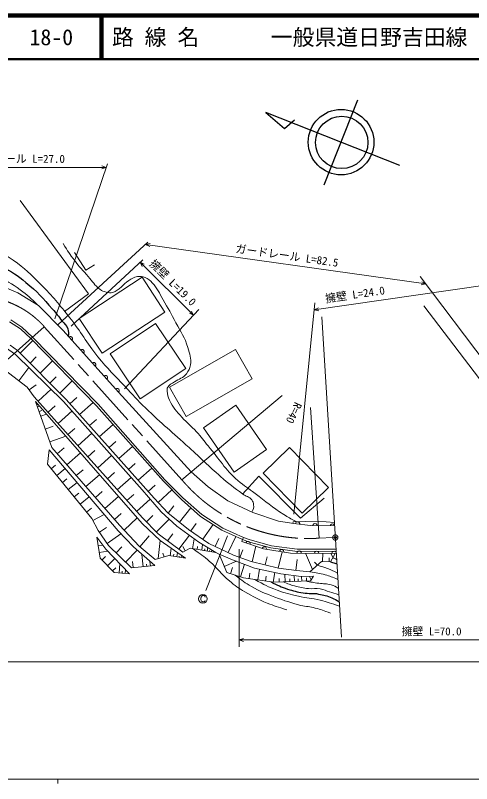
# Model space of a CAD drawing. Units: millimetres, scale not verified. Extents: x 40000 to 680000, y 20000 to 380000.
# Drawn here: x 158282 to 262699, y 204000 to 380000 of the extents above; entities that cross this region are included whole.
import ezdxf
from ezdxf.enums import TextEntityAlignment as Align

# ---------------------------------------------------------------- set-up
doc = ezdxf.new("R2010")
doc.units = ezdxf.units.MM
doc.header["$LTSCALE"] = 1000
doc.header["$PDMODE"] = 32
doc.header["$PDSIZE"] = 500
doc.linetypes.add('CHAIN', pattern=[18.5, 12, -1.5, 3.5, -1.5])
for name, color, linetype, lineweight in [('M-BGD', 7, 'Continuous', 13), ('M-BMK', 2, 'CHAIN', 13), ('M-STR-HTXT', 7, 'Continuous', 13), ('M-STR-STRC', 7, 'Continuous', 13), ('M-TTL', 2, 'Continuous', 140), ('M-TTL-BAND', 7, 'Continuous', 13), ('M-TTL-LINE', 7, 'Continuous', 50)]:
    doc.layers.add(name, color=color, linetype=linetype, lineweight=lineweight)
doc.layers.add('M-OTRS', color=6, linetype='Continuous')
doc.layers.add('M-TTL-TXT', color=7, linetype='Continuous')
doc.styles.add('ＭＳ ゴシック', font='')
doc.styles.get('ＭＳ ゴシック').set_extended_font_data('MS Gothic')

msp = doc.modelspace()

# ---------------------------------------------------------------- linework, layer by layer
at = {"layer": 'M-BGD'}
for p, q in [((171826, 325667), (174436, 321611)), ((174436, 321611), (176378, 322861)), ((151633, 319485), (158851, 316431)), ((158851, 316431), (163571, 313531)), ((163571, 313531), (169197, 307786)), ((159433, 308205), (156965, 309780)), ((161855, 305959), (159433, 308205)), ((181898, 293696), (169197, 307786)), ((159352, 302641), (162271, 305532)), ((176867, 290561), (161855, 305959)), ((157051, 304469), (158780, 303219)), ((158780, 303219), (169886, 292005)), ((161636, 300335), (163077, 301763)), ((159052, 296302), (161351, 299324)), ((163920, 298029), (166803, 300884)), ((160946, 294861), (155679, 298867)), ((166175, 295752), (167599, 297161)), ((168431, 293474), (171278, 296294)), ((162615, 292599), (160946, 294861)), ((161451, 294177), (163075, 295375)), ((163460, 291653), (166471, 294342)), ((187357, 264890), (162615, 292599)), ((170747, 291040), (172315, 292438)), ((181898, 293696), (198510, 275396)), ((162875, 291523), (166621, 280988)), ((162979, 291229), (163096, 291271)), ((163147, 290758), (163392, 290845)), ((163315, 290287), (163804, 290461)), ((165753, 289085), (167357, 290518)), ((169886, 292005), (190065, 269378)), ((172984, 288531), (176119, 291328)), ((192147, 273285), (176867, 290561)), ((163695, 289218), (164363, 289455)), ((168045, 286517), (171255, 289383)), ((164075, 288148), (165412, 288624)), ((175234, 286008), (176811, 287414)), ((165114, 285228), (166939, 285877)), ((170322, 283968), (171915, 285391)), ((177484, 283485), (180638, 286298)), ((166152, 282308), (169802, 283606)), ((172598, 281418), (175785, 284264)), ((179719, 280979), (181286, 282376)), ((165657, 277168), (166028, 280506)), ((166621, 280988), (182089, 263221)), ((167872, 279552), (169429, 280909)), ((174858, 278887), (176440, 280300)), ((181955, 278472), (185088, 281266)), ((170041, 277060), (173157, 279772)), ((177118, 276356), (180282, 279181)), ((175784, 264704), (165657, 277168)), ((166485, 276148), (167461, 276941)), ((184175, 275982), (185732, 277370)), ((167754, 274587), (169705, 276173)), ((172220, 274557), (173784, 275919)), ((174399, 272055), (177527, 274778)), ((179362, 273843), (180933, 275245)), ((186396, 273491), (189509, 276267)), ((198510, 275396), (202425, 271987)), ((169067, 272971), (170078, 273791)), ((170381, 271354), (172401, 272996)), ((181606, 271330), (184748, 274135)), ((196270, 269084), (192147, 273285)), ((188667, 270945), (190259, 272364)), ((190955, 268414), (194089, 271306)), ((202425, 271987), (206867, 268772)), ((171741, 269680), (172787, 270530)), ((173100, 268007), (175193, 269706)), ((176586, 269542), (178156, 270909)), ((178773, 267030), (181914, 269764)), ((183819, 268852), (185367, 270235)), ((190065, 269378), (193180, 266003)), ((186031, 266374), (189129, 269140)), ((193223, 265969), (194514, 267606)), ((200628, 265224), (196270, 269084)), ((206867, 268772), (212654, 266083)), ((174589, 266174), (175735, 267105)), ((180940, 264541), (182496, 265895)), ((193180, 266003), (197928, 262256)), ((195841, 263903), (198424, 267176)), ((212654, 266083), (218500, 264134)), ((177230, 261996), (175784, 264704)), ((176004, 264292), (178607, 265683)), ((183150, 262090), (186159, 264913)), ((190992, 261255), (187357, 264890)), ((188274, 263973), (189727, 265425)), ((190598, 261648), (193504, 264554)), ((205538, 262100), (200628, 265224)), ((218500, 264134), (221998, 263605)), ((221892, 264002), (221777, 263638)), ((227522, 264104), (221892, 264002)), ((231290, 263860), (227522, 264104)), ((177508, 261593), (179100, 262689)), ((182089, 263221), (186615, 258398)), ((197928, 262256), (202528, 259029)), ((198461, 261883), (199649, 263575)), ((201170, 259982), (203545, 263368)), ((179604, 258547), (177230, 261996)), ((179261, 259045), (182446, 261237)), ((186765, 258273), (188874, 260793)), ((196593, 256989), (190992, 261255)), ((193106, 259644), (194324, 261243)), ((195664, 257697), (198098, 260893)), ((210290, 259921), (205538, 262100)), ((206968, 256926), (208726, 260638)), ((176896, 260439), (177675, 255616)), ((176961, 260039), (177173, 260073)), ((190937, 255551), (191437, 259734)), ((198840, 257827), (199211, 260083)), ((200920, 257485), (201134, 258785)), ((202528, 259029), (208166, 256358)), ((203998, 258333), (204877, 260189)), ((210290, 259921), (210460, 260391)), ((177213, 258481), (178186, 258638)), ((177464, 256923), (179411, 257238)), ((184872, 253465), (179604, 258547)), ((181344, 256869), (182655, 258228)), ((183518, 254770), (186141, 257489)), ((186615, 258398), (190250, 255357)), ((193681, 256204), (193953, 257960)), ((198299, 257916), (196593, 256989)), ((197174, 257304), (196628, 258309)), ((204160, 256952), (198299, 257916)), ((199880, 257656), (199987, 258306)), ((201553, 257381), (201618, 257777)), ((202187, 257276), (202317, 258068)), ((202680, 257195), (202713, 257393)), ((203173, 257114), (203239, 257510)), ((209677, 255804), (210309, 257526)), ((212441, 254818), (213307, 258385)), ((218451, 253360), (219363, 257116)), ((177675, 255616), (180865, 252389)), ((178061, 255226), (178893, 256049)), ((179378, 253894), (181042, 255540)), ((187502, 253704), (187247, 256519)), ((190250, 255357), (193403, 256247)), ((192305, 255937), (192064, 256792)), ((193403, 256247), (197224, 255653)), ((194464, 256082), (194540, 256572)), ((195247, 255960), (195399, 256940)), ((195741, 255884), (195779, 256129)), ((196236, 255807), (196312, 256297)), ((204902, 256544), (204160, 256952)), ((206645, 252352), (204902, 256544)), ((208166, 256358), (212209, 254875)), ((215446, 254089), (215902, 255967)), ((222464, 252851), (222780, 255359)), ((226280, 253046), (224703, 256790)), ((228607, 254869), (228641, 256762)), ((230084, 254843), (230101, 255766)), ((230385, 254837), (231435, 256743)), ((230952, 255867), (230515, 256749)), ((180530, 252729), (181258, 253449)), ((182022, 252280), (182215, 254319)), ((190176, 253947), (184872, 253465)), ((185251, 253499), (185123, 254907)), ((188341, 253780), (188294, 254305)), ((189180, 253857), (189085, 254905)), ((206067, 253743), (208921, 254930)), ((207514, 252085), (207958, 253527)), ((209821, 251375), (210709, 254259)), ((212209, 254875), (218478, 253354)), ((225674, 252501), (228308, 254875)), ((227405, 254061), (226771, 254764)), ((228308, 254875), (230385, 254837)), ((180865, 252389), (184389, 252055)), ((182708, 252215), (182748, 252643)), ((183394, 252150), (183475, 253007)), ((210503, 251165), (206645, 252352)), ((211774, 250974), (211960, 252209)), ((213751, 250676), (214123, 253147)), ((217309, 250141), (217644, 252364)), ((218478, 253354), (222596, 252834)), ((220024, 250242), (219949, 251939)), ((222596, 252834), (225674, 252501)), ((217403, 250127), (210503, 251165)), ((215530, 250408), (215697, 251520)), ((225823, 250497), (217403, 250127)), ((218666, 250182), (218629, 251031)), ((221089, 250289), (221059, 250954)), ((222153, 250336), (222095, 251667)), ((222996, 250373), (222973, 250899)), ((223838, 250410), (223792, 251463)), ((224943, 250459), (224912, 251149)), ((225952, 250681), (225627, 251487)), ((226528, 251499), (225823, 250497))]:
    msp.add_line(p, q, dxfattribs=at)
for points in [[(169488, 312128), (174994, 316206), (159393, 337619)], [(210498, 260375), (205777, 262540), (200930, 265625), (196614, 269447), (192513, 273626), (177233, 290901), (162204, 306317), (159740, 308602), (157206, 310220)], [(130196, 290484), (139842, 302220), (141324, 303504), (144959, 305359), (148668, 305656), (152378, 305322), (156013, 303912), (158313, 302280), (169329, 291560), (187283, 271270), (191623, 266262), (195258, 262961), (200302, 259289), (204160, 256952)], [(197224, 255653), (191437, 259734), (187283, 263629), (162875, 291523)], [(166028, 280506), (181830, 261885), (185317, 258213), (190176, 253947)], [(210249, 270340), (214011, 274451), (223556, 264836), (228990, 269434)], [(231341, 263025), (225774, 263118), (221998, 263605)], [(184389, 252055), (178974, 257694), (176896, 260439)], [(231726, 256741), (221283, 256813), (215041, 257799), (210080, 259474), (210290, 259921)], [(231696, 257219), (222735, 257216), (216775, 258004), (211892, 259343), (210290, 259921)], [(231666, 257719), (222768, 257716), (216874, 258495), (212043, 259820), (210460, 260391)], [(204902, 256544), (207981, 255283), (213026, 253391), (219035, 252055), (223708, 251462), (226528, 251499)]]:
    msp.add_lwpolyline(points, dxfattribs=at)
for points in [[(178115, 302584), (192502, 312044), (187269, 320002), (172882, 310542)], [(186852, 292139), (179954, 302453), (190387, 309430), (197284, 299116)], [(197363, 288132), (212472, 296738), (208665, 303421), (193556, 294815)], [(208333, 275388), (201304, 285504), (208758, 290683), (215787, 280567)], [(223902, 265928), (214968, 275125), (221023, 281007), (229957, 271810)]]:
    msp.add_lwpolyline(points, close=True, dxfattribs=at)
for centre, start, end in [((170851, 305951), 312.03396, 132.03396), ((173529, 302980), 312.03396, 132.03396), ((176207, 300009), 312.03396, 132.03396), ((178885, 297038), 312.03396, 132.03396), ((181564, 294067), 312.03396, 132.03396), ((222866, 263493), 352.65484, 172.65484), ((226842, 263100), 359.04055, 179.04055), ((230841, 263033), 359.04055, 179.04055), ((211500, 258995), 341.33769, 161.33769), ((215300, 257758), 351.02737, 171.02737), ((219251, 257134), 351.02737, 171.02737), ((223226, 256800), 359.60462, 179.60462), ((227226, 256772), 359.60462, 179.60462), ((231226, 256745), 359.60462, 179.60462)]:
    msp.add_arc(centre, 500, start, end, dxfattribs=at)
for points, knots in [([(106914, 287287), (108640, 289369), (109073, 289893), (110453, 291565), (112538, 294089), (113839, 295400), (115777, 298039), (117876, 300898), (118646, 302773), (120596, 305736), (122749, 309008), (123999, 310814), (126315, 313972), (128138, 316458), (129108, 317904), (131170, 320195), (133521, 322805), (134963, 324232), (137896, 326165), (139550, 327255), (140552, 327935), (142500, 328287), (144353, 328622), (145456, 328482), (147320, 328215), (149290, 327934), (150407, 327679), (152247, 326920), (154526, 325981), (155784, 325337), (157786, 323899), (160455, 321983), (161817, 320708), (164116, 318360), (166862, 315557), (168264, 313849), (170698, 310771), (173383, 307377), (174458, 305151), (177172, 301779), (179436, 298967), (180928, 297582), (183395, 294946), (185200, 293016), (186166, 291888), (188070, 290054), (191860, 286405), (194151, 284541), (198033, 280991), (200865, 278400), (202373, 276863), (205263, 274337), (207142, 272693), (208262, 271846), (210272, 270365), (211060, 269784), (211796, 269797), (212384, 269014), (212672, 268630), (212748, 268338), (212816, 267863), (212911, 267197), (212712, 266841), (212434, 266185)], [0, 0, 0, 0, 1, 1, 1, 2, 2, 2, 3, 3, 3, 4, 4, 4, 5, 5, 5, 6, 6, 6, 7, 7, 7, 8, 8, 8, 9, 9, 9, 10, 10, 10, 11, 11, 11, 12, 12, 12, 13, 13, 13, 14, 14, 14, 15, 15, 15, 16, 16, 16, 17, 17, 17, 18, 18, 18, 19, 19, 19, 20, 20, 20, 21, 21, 21, 21]), ([(222532, 264014), (221164, 264747), (220781, 264995), (219685, 265669), (216981, 267333), (215690, 268598), (213139, 270488), (211600, 271629), (210665, 272180), (209219, 273437), (206144, 276111), (205052, 278238), (202421, 281350), (201352, 282615), (200849, 283407), (199724, 284623), (198482, 285965), (197619, 286557), (196415, 287932), (195169, 289355), (194322, 290116), (193573, 291853), (193245, 292613), (193090, 293077), (193034, 293903), (193010, 294256), (192976, 294489), (193142, 294802), (193502, 295482), (194067, 295570), (194688, 296025), (195732, 296789), (196667, 296844), (197422, 297895), (197927, 298600), (198232, 299051), (198357, 299909), (198584, 301470), (198180, 302385), (197745, 303902), (197066, 306269), (196147, 307398), (195012, 309584), (193931, 311666), (193283, 312811), (192099, 314835), (191184, 316400), (190825, 317405), (189617, 318756), (189094, 319340), (188717, 319629), (187998, 319943), (187350, 320226), (186898, 320271), (186200, 320159), (185362, 320023), (184941, 319711), (184222, 319259), (183480, 318793), (183225, 318320), (182531, 317785), (181800, 317221), (181444, 316735), (180553, 316490), (179996, 316337), (179637, 316452), (179079, 316598), (178470, 316757), (178106, 316866), (177604, 317245), (176381, 318168), (175986, 319005), (174978, 320159), (173713, 321606), (172934, 322363), (171777, 323899), (170699, 325331), (170356, 325875), (169224, 327712)], [0, 0, 0, 0, 1, 1, 1, 2, 2, 2, 3, 3, 3, 4, 4, 4, 5, 5, 5, 6, 6, 6, 7, 7, 7, 8, 8, 8, 9, 9, 9, 10, 10, 10, 11, 11, 11, 12, 12, 12, 13, 13, 13, 14, 14, 14, 15, 15, 15, 16, 16, 16, 17, 17, 17, 18, 18, 18, 19, 19, 19, 20, 20, 20, 21, 21, 21, 22, 22, 22, 23, 23, 23, 24, 24, 24, 25, 25, 25, 26, 26, 26, 26]), ([(163455, 313603), (161690, 315323), (161091, 315866), (159405, 317101), (157389, 318578), (156150, 319289), (153866, 320302), (151839, 321202), (150661, 321725), (148471, 322065), (146504, 322370), (145645, 322332), (143375, 322163)], [0, 0, 0, 0, 1, 1, 1, 2, 2, 2, 3, 3, 3, 4, 4, 4, 4]), ([(198940, 257811), (200765, 256528), (201300, 256119), (202718, 254918), (204619, 253309), (205316, 252003), (207249, 250432), (208569, 249358), (209340, 248779), (210812, 247925), (212739, 246806), (213851, 246214), (215914, 245373), (217630, 244674), (218273, 244464), (220401, 243834)], [0, 0, 0, 0, 1, 1, 1, 2, 2, 2, 3, 3, 3, 4, 4, 4, 5, 5, 5, 5]), ([(227357, 254017), (228483, 253696), (228813, 253602), (229719, 253257), (230630, 252911), (230940, 252761), (232001, 252250)], [0, 0, 0, 0, 1, 1, 1, 2, 2, 2, 2]), ([(208617, 251745), (210242, 250453), (210795, 250058), (212307, 249156), (214282, 247979), (215523, 247550), (217674, 246737), (219951, 245876), (221249, 245432), (223612, 244845), (224884, 244530), (225641, 244556), (226911, 244230), (228300, 243873), (228793, 243670), (230386, 243042)], [0, 0, 0, 0, 1, 1, 1, 2, 2, 2, 3, 3, 3, 4, 4, 4, 5, 5, 5, 5]), ([(225674, 252501), (227302, 252287), (227826, 252230), (229158, 251853), (230331, 251520), (230760, 251348), (232091, 250778)], [0, 0, 0, 0, 1, 1, 1, 2, 2, 2, 2]), ([(213057, 250781), (215354, 249516), (216085, 249094), (218158, 248320), (220017, 247626), (221108, 247368), (223040, 246913), (224959, 246461), (226097, 246509), (228011, 246033), (229781, 245592), (230408, 245375), (232466, 244634)], [0, 0, 0, 0, 1, 1, 1, 2, 2, 2, 3, 3, 3, 4, 4, 4, 4]), ([(219557, 250221), (220745, 249728), (221122, 249584), (222160, 249288), (223389, 248938), (224101, 248804), (225371, 248672), (226414, 248565), (227023, 248813), (228055, 248628), (228926, 248473), (229368, 248199), (230210, 247925), (231029, 247658), (231285, 247575), (232307, 247244)], [0, 0, 0, 0, 1, 1, 1, 2, 2, 2, 3, 3, 3, 4, 4, 4, 5, 5, 5, 5]), ([(224619, 250444), (226100, 250151), (226502, 250069), (227718, 249887), (228812, 249723), (229482, 249896), (230527, 249536), (231217, 249297), (231505, 249164), (232216, 248735)], [0, 0, 0, 0, 1, 1, 1, 2, 2, 2, 3, 3, 3, 3])]:
    msp.add_open_spline(points, degree=3, knots=knots, dxfattribs=at)
at = {"layer": 'M-BGD', "lineweight": 25}
for points, knots in [([(140963, 325107), (141806, 325339), (142654, 325463), (143759, 325518), (146377, 325647), (147841, 325066), (150377, 324403), (152335, 323891), (153403, 323436), (155196, 322496), (157485, 321298), (158684, 320444), (160699, 318828), (163318, 316727), (164505, 315217), (166742, 312713), (167647, 311701), (168117, 311099), (168936, 310016), (169470, 309310), (170011, 309029), (170267, 308182), (170462, 307534), (170465, 307174), (170397, 306454)], [0, 0, 0, 0, 1, 1, 1, 2, 2, 2, 3, 3, 3, 4, 4, 4, 5, 5, 5, 6, 6, 6, 7, 7, 7, 8, 8, 8, 8]), ([(216711, 250231), (218464, 249376), (219016, 249090), (220577, 248584), (221941, 248143), (222726, 247940), (224140, 247705), (225499, 247478), (226306, 247706), (227659, 247441), (228870, 247203), (229568, 247067), (230694, 246561), (231385, 246250), (231651, 246117), (232404, 245648)], [0, 0, 0, 0, 1, 1, 1, 2, 2, 2, 3, 3, 3, 4, 4, 4, 5, 5, 5, 5])]:
    msp.add_open_spline(points, degree=3, knots=knots, dxfattribs=at)
at = {"layer": 'M-BGD'}
msp.add_open_spline([(231811, 255350), (231371, 255588), (231371, 255588), (230930, 255827)], degree=3, dxfattribs=at)
at = {"layer": 'M-BGD', "lineweight": 25}
msp.add_open_spline([(230385, 254837), (231129, 254594), (231129, 254594), (231872, 254350)], degree=3, dxfattribs=at)
at = {"layer": 'M-BMK'}
for p, q in [((196390, 273607), (164903, 308674)), ((230903, 260363), (227771, 260233))]:
    msp.add_line(p, q, dxfattribs=at)
msp.add_circle((231503, 260388), 600, dxfattribs=at)
for centre, radius, start, end in [((149325, 294796), 20864, 41.69879, 141.94307), ((225340, 298032), 37878, 220.15476, 273.68051)]:
    msp.add_arc(centre, radius, start, end, dxfattribs=at)
at = {"layer": 'M-OTRS'}
msp.add_point((231503, 260388), dxfattribs=at)
at = {"layer": 'M-STR-HTXT', "lineweight": 25}
for p, q in [((228948, 341150), (236669, 360679)), ((246293, 345584), (215577, 357727)), ((215577, 357727), (219908, 354073)), ((219908, 354073), (222146, 356072))]:
    msp.add_line(p, q, dxfattribs=at)
at = {"layer": 'M-STR-HTXT'}
for p, q in [((137010, 345169), (179066, 345169)), ((167345, 310494), (179356, 345951)), ((179066, 345169), (178066, 345519)), ((179066, 345169), (178066, 344819)), ((168078, 309148), (188616, 328025)), ((188094, 327545), (189133, 327752)), ((188094, 327545), (252228, 318485)), ((188094, 327545), (189035, 327058)), ((171045, 308792), (187429, 323988)), ((186837, 323439), (199053, 311310)), ((186837, 323439), (187300, 322486)), ((186837, 323439), (187793, 322983)), ((266257, 299888), (250943, 320189)), ((252228, 318485), (251287, 318971)), ((226683, 312548), (266352, 318270)), ((252228, 318485), (251189, 318278)), ((221975, 265698), (226843, 314135)), ((251785, 313477), (298138, 252265)), ((183273, 294427), (200250, 312591)), ((199053, 311310), (198097, 311766)), ((199053, 311310), (198590, 312263)), ((226683, 312548), (227623, 313037)), ((226683, 312548), (227723, 312345)), ((232901, 237536), (228410, 310932)), ((164903, 308674), (142503, 288718)), ((196390, 273607), (219319, 292952)), ((227771, 260233), (225845, 290171)), ((206809, 260763), (201895, 248260)), ((209472, 257739), (209472, 235311)), ((209472, 236913), (210472, 237263)), ((209472, 236913), (316752, 236913)), ((209472, 236913), (210472, 236563)), ((78715, 231936), (564738, 231936))]:
    msp.add_line(p, q, dxfattribs=at)
at = {"layer": 'M-STR-HTXT', "lineweight": 25}
for centre, radius in [((232824, 350954), 7500), ((232968, 350888), 6000)]:
    msp.add_circle(centre, radius, dxfattribs=at)
at = {"layer": 'M-STR-STRC'}
for p, q in [((200749, 246523), (200800, 246741)), ((200749, 246192), (200749, 246523)), ((200800, 246741), (200854, 246809)), ((200854, 246809), (200969, 246964)), ((200969, 246964), (201124, 247070)), ((201124, 247070), (201403, 247072)), ((201403, 247072), (201565, 247020)), ((201565, 247020), (201675, 246910)), ((201675, 246910), (201734, 246741)), ((200796, 245981), (200749, 246192)), ((200908, 245812), (200796, 245981)), ((201014, 245704), (200908, 245812)), ((201131, 245648), (201014, 245704)), ((201405, 245648), (201131, 245648)), ((201567, 245700), (201405, 245648)), ((201678, 245815), (201567, 245700)), ((201727, 245916), (201678, 245815))]:
    msp.add_line(p, q, dxfattribs=at)
msp.add_circle((201211, 246332), 1000, dxfattribs=at)
msp.add_circle((201211, 246332), 1000, dxfattribs=at)
at = {"layer": 'M-TTL'}
msp.add_line((680000, 380000), (40000, 380000), dxfattribs=at)
at = {"layer": 'M-TTL-BAND'}
for p, q in [((40000, 205000), (579000, 205000)), ((168000, 205000), (168000, 204000))]:
    msp.add_line(p, q, dxfattribs=at)
at = {"layer": 'M-TTL-LINE'}
for p, q in [((177750, 380000), (177750, 370000)), ((178250, 380000), (178250, 370000)), ((40000, 370000), (680000, 370000))]:
    msp.add_line(p, q, dxfattribs=at)

# ---------------------------------------------------------------- texts
at = {"layer": 'M-STR-HTXT', "style": 'ＭＳ ゴシック'}
for s, p in [('ガードレール L=27.0', (157749, 345669)), ('擁壁 L=70.0', (253527, 237413))]:
    msp.add_text(s, height=1833, dxfattribs=at).set_placement(p, align=Align.BOTTOM_CENTER)
for s, rotation, p in [('ガードレール L=82.5', 351.959, (220231, 323510)), ('擁壁 L=19.0', 315.206, (193297, 317730)), ('擁壁 L=24.0', 8.208, (236222, 314609))]:
    msp.add_text(s, height=1833, rotation=rotation, dxfattribs=at).set_placement(p, align=Align.BOTTOM_CENTER)
msp.add_text('R=40', height=1833, rotation=244.638, dxfattribs=at).set_placement((221782, 291813), align=Align.BOTTOM_LEFT)
at = {"layer": 'M-TTL-TXT', "style": 'ＭＳ ゴシック'}
for s, p in [('18-0', (161521, 375000)), ('路 線 名', (180380, 375000)), ('一般県道日野吉田線', (216734, 375000))]:
    msp.add_text(s, height=3666, dxfattribs=at).set_placement(p, align=Align.MIDDLE_LEFT)

doc.saveas('drawing.dxf')
